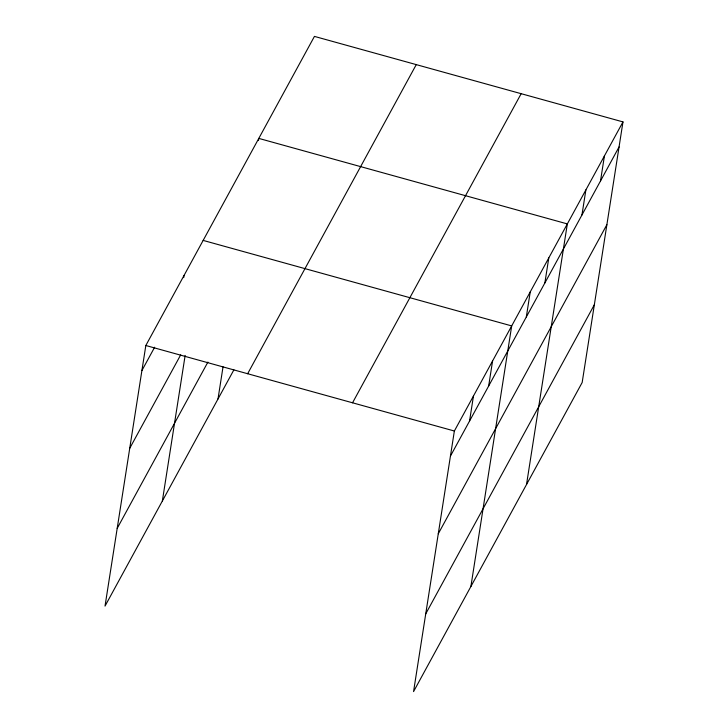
<?xml version="1.0" encoding="UTF-8"?>
<svg xmlns="http://www.w3.org/2000/svg" width="728" height="728" viewBox="0 0 728 728"><rect width="100%" height="100%" fill="white"/><g stroke="black" fill="none" stroke-linecap="round" stroke-linejoin="round"><path stroke-width="1.09" d="M622.977 121.904L454.363 431.012L413.559 691.6L582.173 382.491L622.977 121.904L314.441 36.4L145.828 345.509L105.023 606.096L233.897 369.842M183.711 277.623L184.048 275.448M162.353 501L185.149 355.428M218 398.99L223.041 366.794M258.458 140.586L258.804 138.402L567.33 223.915L526.526 484.493M469.551 421.039L473.473 395.986M488.661 386.004L492.583 360.952M470.889 586.504L511.693 325.916L203.157 240.413M526.317 316.971L530.239 291.919M544.863 282.964L548.785 257.912M581.954 214.96L585.885 189.908M600.509 180.963L604.431 155.91M141.905 370.561L154.645 347.211M129.739 448.284L180.69 354.873M117.19 528.373L207.908 362.071M247.647 373.728L416.261 64.619M352.543 402.802L521.166 93.694M450.441 456.074L619.055 146.956M438.265 533.797L606.879 224.688M425.725 613.877L594.339 304.768M145.828 345.509L454.363 431.012"/></g></svg>
